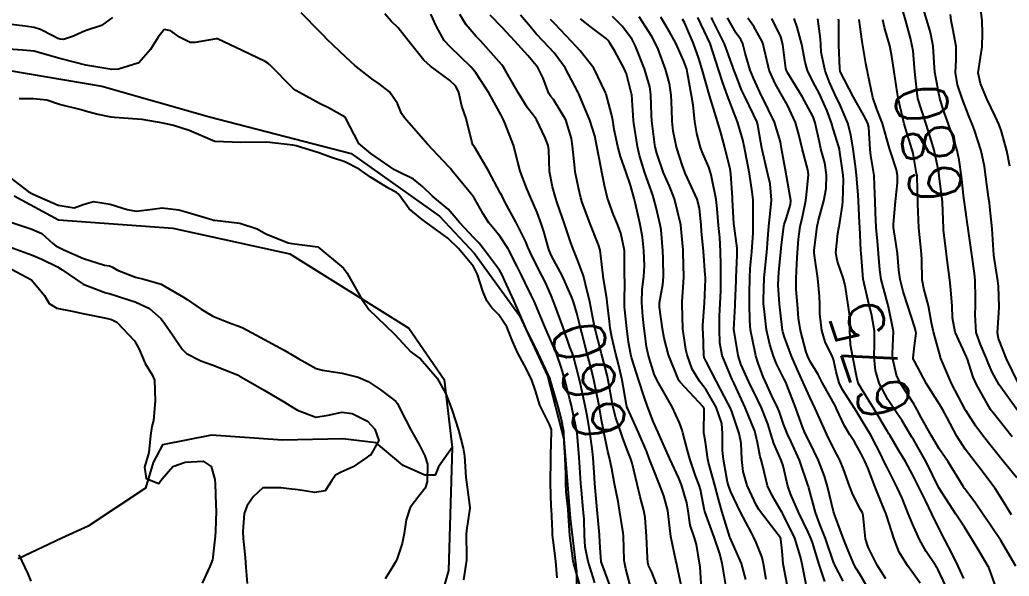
# Model space of a CAD drawing. Header units: metres. Extents: x 292545 to 299085, y 7450245 to 7463078.
# Drawn here: x 296220.5 to 296296.6, y 7461811.6 to 7461854.5 of the extents above; entities that cross this region are included whole.
import ezdxf
from ezdxf.enums import TextEntityAlignment as Align

# ---------------------------------------------------------------- set-up
doc = ezdxf.new("R2010")
doc.units = ezdxf.units.M
for name, color, linetype in [('Cotas', 45, 'Continuous'), ('Curvas de Nivel 1m', 11, 'Continuous'), ('Curvas de Nivel 5m', 15, 'Continuous'), ('Hidrografia', 140, 'Continuous')]:
    doc.layers.add(name, color=color, linetype=linetype)
doc.styles.add('Style-STANDARD', font='STANDARD.shx')

msp = doc.modelspace()

# ---------------------------------------------------------------- linework, layer by layer
at = {"layer": 'Curvas de Nivel 1m', "flags": 128}
for points, elevation in [([(296297.243, 7461824.35), (296295.817, 7461826.365), (296295.282, 7461827.325), (296294.969, 7461828.054), (296294.843, 7461828.377), (296294.382, 7461829.462), (296294.056, 7461830.389), (296293.958, 7461831.766), (296293.995, 7461832.39), (296294.004, 7461833.045), (296293.967, 7461834.391), (296293.911, 7461834.934), (296293.704, 7461836.395), (296293.434, 7461838.378), (296293.432, 7461838.4), (296293.43, 7461838.416), (296293.414, 7461838.529), (296293.148, 7461840.403), (296293.106, 7461840.735), (296292.909, 7461842.398), (296292.745, 7461843.67), (296292.591, 7461844.403), (296292.33, 7461845.246), (296291.921, 7461846.414), (296291.52, 7461847.562), (296291.255, 7461848.423), (296291.173, 7461848.787), (296290.879, 7461850.427), (296290.817, 7461851.171), (296290.751, 7461852.428), (296290.543, 7461853.476), (296290.261, 7461854.433), (296289.65, 7461856.412)], 681), ([(296296.649, 7461843.181), (296296.405, 7461844.361), (296295.992, 7461845.871), (296295.818, 7461846.367), (296295.513, 7461847.048), (296294.878, 7461848.377), (296294.369, 7461849.557), (296294.208, 7461850.383), (296294.376, 7461851.571), (296294.496, 7461852.381), (296294.528, 7461853.441), (296294.503, 7461854.381), (296294.349, 7461855.649)], 683), ([(296227.598, 7461854.64), (296226.758, 7461854.022), (296225.587, 7461853.633), (296225.274, 7461853.516), (296224.605, 7461853.21), (296223.843, 7461852.955), (296223.58, 7461852.968), (296223.387, 7461853.029), (296223.01, 7461853.229), (296222.071, 7461853.726), (296221.589, 7461853.867), (296220.877, 7461853.97), (296219.591, 7461854.121)], 658), ([(296264.722, 7461811.099), (296264.191, 7461812.739), (296263.974, 7461813.887), (296263.917, 7461814.742), (296263.878, 7461816.01), (296263.825, 7461816.743), (296263.672, 7461818.241), (296263.632, 7461818.745), (296263.543, 7461820.401), (296263.516, 7461820.747), (296263.348, 7461822.623), (296263.332, 7461822.749), (296263.228, 7461823.268), (296262.975, 7461824.489), (296262.907, 7461824.755), (296262.782, 7461825.225), (296262.408, 7461826.763), (296262.157, 7461827.643), (296261.75, 7461828.773), (296261.309, 7461829.831), (296260.886, 7461830.777), (296260.421, 7461831.871), (296260.038, 7461832.79), (296259.821, 7461833.266), (296259.357, 7461834.205), (296259.06, 7461834.803), (296258.767, 7461835.411), (296258.04, 7461836.814), (296257.403, 7461837.809), (296256.945, 7461838.364), (296256.555, 7461838.833), (296256.112, 7461839.531), (296255.432, 7461840.76), (296255.401, 7461840.809), (296255.377, 7461840.841), (296255.039, 7461841.246), (296253.713, 7461842.866), (296253.596, 7461843), (296253.466, 7461843.135), (296251.849, 7461844.886), (296251.489, 7461845.303), (296250.057, 7461846.912), (296249.846, 7461847.245), (296249.524, 7461848.029), (296248.909, 7461848.926), (296248.128, 7461849.52), (296247.543, 7461849.91), (296246.242, 7461850.953), (296245.562, 7461851.574), (296244.104, 7461852.982), (296243.843, 7461853.243), (296243.588, 7461853.503), (296242.123, 7461855.005)], 658), ([(296265.94, 7461810.721), (296265.242, 7461812.588), (296265.202, 7461812.729), (296265.119, 7461813.83), (296265.075, 7461814.731), (296265.071, 7461814.794), (296264.902, 7461816.733), (296264.876, 7461817.013), (296264.723, 7461818.734), (296264.685, 7461819.231), (296264.571, 7461820.736), (296264.503, 7461821.444), (296264.335, 7461822.739), (296264.14, 7461823.835), (296263.961, 7461824.743), (296263.617, 7461826.397), (296263.538, 7461826.747), (296263.283, 7461827.743), (296263.061, 7461828.524), (296262.985, 7461828.755), (296262.79, 7461829.266), (296262.266, 7461830.761), (296261.665, 7461832.441), (296261.542, 7461832.768), (296261.348, 7461833.243), (296260.877, 7461834.296), (296260.643, 7461834.781), (296259.85, 7461836.329), (296259.624, 7461836.797), (296259.56, 7461836.962), (296259.399, 7461837.376), (296258.695, 7461838.807), (296257.793, 7461840.452), (296257.597, 7461840.818), (296257.438, 7461841.136), (296256.534, 7461842.829), (296255.481, 7461844.617), (296255.386, 7461844.746), (296255.316, 7461844.843), (296255.249, 7461845.081), (296254.814, 7461846.85), (296254.474, 7461847.808), (296254.241, 7461848.859), (296254.022, 7461849.347), (296253.542, 7461849.81), (296252.069, 7461850.885), (296251.56, 7461851.345), (296250.328, 7461852.903), (296249.592, 7461853.842), (296249.044, 7461854.365), (296248.546, 7461854.926)], 659), ([(296269.587, 7461810.675), (296269.096, 7461811.94), (296268.85, 7461812.433), (296268.778, 7461812.685), (296268.756, 7461813.037), (296268.698, 7461814.687), (296268.593, 7461816.134), (296268.489, 7461816.69), (296268.199, 7461817.731), (296267.955, 7461818.698), (296267.578, 7461820.315), (296267.459, 7461820.697), (296267.209, 7461821.346), (296266.842, 7461822.328), (296266.705, 7461822.708), (296266.327, 7461823.807), (296266.1, 7461824.717), (296265.843, 7461826.143), (296265.735, 7461826.723), (296265.647, 7461827.095), (296265.29, 7461828.447), (296265.218, 7461828.731), (296265.187, 7461828.839), (296264.713, 7461830.736), (296264.555, 7461831.514), (296264.324, 7461832.74), (296264.005, 7461834.095), (296263.826, 7461834.745), (296263.381, 7461835.983), (296263.063, 7461836.753), (296262.864, 7461837.29), (296262.371, 7461838.76), (296261.815, 7461840.381), (296261.69, 7461840.767), (296261.445, 7461841.588), (296261.213, 7461842.774), (296261.166, 7461844.461), (296261.116, 7461844.776), (296260.885, 7461845.386), (296260.233, 7461846.789), (296259.916, 7461847.193), (296259.522, 7461847.69), (296258.837, 7461848.807), (296257.853, 7461850.514), (296257.677, 7461850.819), (296257.555, 7461850.983), (296255.921, 7461852.837), (296255.586, 7461853.188), (296254.816, 7461854.073), (296254.315, 7461854.859)], 661), ([(296271.362, 7461810.932), (296271.098, 7461812.147), (296270.981, 7461812.661), (296270.941, 7461812.826), (296270.558, 7461814.666), (296270.48, 7461815.326), (296270.332, 7461816.668), (296270.029, 7461817.807), (296269.692, 7461818.675), (296269.191, 7461819.905), (296268.897, 7461820.683), (296268.708, 7461821.185), (296268.078, 7461822.691), (296267.241, 7461824.51), (296267.185, 7461824.644), (296267.17, 7461824.701), (296267.155, 7461824.791), (296266.807, 7461826.707), (296266.522, 7461827.948), (296266.323, 7461828.715), (296266.011, 7461830.021), (296265.889, 7461830.722), (296265.83, 7461831.225), (296265.669, 7461832.725), (296265.633, 7461833.013), (296265.362, 7461834.662), (296265.347, 7461834.73), (296265.345, 7461834.748), (296265.108, 7461836.733), (296264.991, 7461837.14), (296264.351, 7461838.741), (296263.715, 7461840.462), (296263.627, 7461840.748), (296263.445, 7461841.524), (296263.205, 7461842.753), (296263.168, 7461843.051), (296262.997, 7461844.755), (296262.914, 7461845.333), (296262.474, 7461846.76), (296261.528, 7461848.319), (296261.32, 7461848.563), (296261.175, 7461848.775), (296260.741, 7461849.978), (296260.327, 7461850.788), (296259.567, 7461851.712), (296258.546, 7461852.81), (296257.593, 7461853.877), (296256.655, 7461854.829)], 662), ([(296272.929, 7461810.632), (296272.802, 7461812.336), (296272.761, 7461812.635), (296272.534, 7461814.056), (296272.354, 7461814.642), (296272.052, 7461815.556), (296271.887, 7461816.649), (296271.784, 7461817.275), (296271.38, 7461818.657), (296271.18, 7461819.161), (296270.47, 7461820.667), (296269.853, 7461822.038), (296269.578, 7461822.676), (296269.231, 7461823.482), (296268.758, 7461824.685), (296268.513, 7461825.429), (296268.103, 7461826.692), (296267.528, 7461828.46), (296267.469, 7461828.698), (296267.307, 7461829.632), (296267.165, 7461830.702), (296266.999, 7461832.365), (296266.985, 7461832.705), (296267.012, 7461834.358), (296266.997, 7461834.705), (296266.983, 7461835.091), (296266.985, 7461836.706), (296266.72, 7461838.025), (296266.455, 7461838.714), (296266.149, 7461839.448), (296265.697, 7461840.726), (296265.447, 7461841.695), (296265.243, 7461842.732), (296265.192, 7461843.007), (296264.865, 7461844.736), (296264.701, 7461845.532), (296264.329, 7461846.742), (296263.532, 7461848.623), (296263.472, 7461848.751), (296263.418, 7461848.867), (296262.427, 7461850.761), (296261.57, 7461851.925), (296260.764, 7461852.782), (296260.191, 7461853.393), (296259.596, 7461854.089), (296258.999, 7461854.806)], 663), ([(296274.778, 7461810.921), (296274.494, 7461812.616), (296274.302, 7461813.428), (296273.9, 7461814.622), (296273.171, 7461816.612), (296273.167, 7461816.63), (296273.153, 7461816.687), (296272.837, 7461818.302), (296272.741, 7461818.636), (296272.466, 7461819.359), (296272.022, 7461820.648), (296271.845, 7461821.286), (296271.487, 7461822.656), (296271.43, 7461822.862), (296271.231, 7461823.419), (296270.654, 7461824.666), (296269.845, 7461826.094), (296269.496, 7461826.678), (296269.278, 7461827.169), (296268.814, 7461828.685), (296268.685, 7461829.304), (296268.511, 7461830.688), (296268.406, 7461831.616), (296268.322, 7461832.69), (296268.354, 7461833.689), (296268.474, 7461834.689), (296268.536, 7461835.528), (296268.49, 7461836.689), (296268.368, 7461837.726), (296268.208, 7461838.692), (296267.829, 7461840.296), (296267.724, 7461840.697), (296267.448, 7461841.734), (296267.125, 7461842.705), (296266.687, 7461843.924), (296266.479, 7461844.715), (296266.209, 7461846.013), (296266.086, 7461846.721), (296265.995, 7461847.201), (296265.572, 7461848.729), (296265.565, 7461848.761), (296265.534, 7461848.866), (296264.621, 7461850.739), (296263.573, 7461852.064), (296262.933, 7461852.757), (296261.597, 7461854.17), (296261.306, 7461854.481)], 664), ([(296277.879, 7461811.366), (296277.692, 7461812.581), (296277.585, 7461813.061), (296277.119, 7461814.217), (296276.952, 7461814.592), (296276.76, 7461814.962), (296275.88, 7461816.603), (296275.168, 7461818.103), (296274.986, 7461818.612), (296274.923, 7461818.866), (296274.606, 7461820.616), (296274.537, 7461821.289), (296274.543, 7461822.617), (296274.472, 7461823.376), (296274.046, 7461824.622), (296273.263, 7461825.961), (296272.768, 7461826.638), (296272.21, 7461827.573), (296271.813, 7461828.652), (296271.713, 7461829.069), (296271.468, 7461830.658), (296271.425, 7461832.575), (296271.429, 7461832.659), (296271.438, 7461832.753), (296271.566, 7461834.657), (296271.512, 7461836.537), (296271.502, 7461836.658), (296271.494, 7461836.758), (296271.405, 7461837.819), (296271.325, 7461838.661), (296271.31, 7461838.765), (296270.85, 7461840.666), (296270.462, 7461841.656), (296270.005, 7461842.675), (296269.478, 7461844.201), (296269.353, 7461844.681), (296269.322, 7461844.845), (296269.104, 7461846.684), (296269.075, 7461847.119), (296269.02, 7461848.685), (296268.935, 7461849.29), (296268.538, 7461850.69), (296267.843, 7461852.433), (296267.72, 7461852.699), (296267.585, 7461852.942), (296266.837, 7461853.953), (296266.061, 7461854.723)], 666), ([(296279.573, 7461810.555), (296279.214, 7461812.447), (296279.196, 7461812.559), (296279.113, 7461813.571), (296279.027, 7461814.466), (296278.992, 7461814.562), (296278.57, 7461815.129), (296277.452, 7461816.586), (296277.329, 7461816.762), (296277.158, 7461817.06), (296276.433, 7461818.597), (296276.118, 7461819.672), (296276.011, 7461820.602), (296275.958, 7461821.86), (296275.819, 7461822.604), (296275.24, 7461824.293), (296275.109, 7461824.611), (296274.973, 7461824.886), (296274.073, 7461826.622), (296273.288, 7461828.158), (296273.129, 7461828.47), (296273.088, 7461828.633), (296273.033, 7461830.357), (296273.018, 7461830.634), (296273.016, 7461830.936), (296273.145, 7461832.633), (296273.212, 7461834.483), (296273.215, 7461834.632), (296273.21, 7461834.787), (296273.059, 7461836.635), (296272.926, 7461838.155), (296272.884, 7461838.638), (296272.753, 7461839.967), (296272.577, 7461840.643), (296271.841, 7461842.271), (296271.665, 7461842.657), (296271.602, 7461842.796), (296271.468, 7461843.13), (296270.982, 7461844.665), (296270.731, 7461845.897), (296270.652, 7461846.663), (296270.622, 7461847.558), (296270.578, 7461848.664), (296270.445, 7461849.569), (296270.136, 7461850.671), (296269.576, 7461852.193), (296269.359, 7461852.682), (296269.096, 7461853.177), (296268.115, 7461854.695)], 667), ([(296281.045, 7461810.578), (296280.657, 7461812.544), (296280.545, 7461813.109), (296280.086, 7461814.55), (296279.152, 7461816.485), (296279.109, 7461816.561), (296278.371, 7461817.778), (296277.997, 7461818.578), (296277.598, 7461820.183), (296277.495, 7461820.586), (296277.431, 7461820.812), (296277.216, 7461821.917), (296277.083, 7461822.591), (296277.024, 7461822.793), (296276.281, 7461824.6), (296275.417, 7461826.463), (296275.346, 7461826.609), (296275.274, 7461826.757), (296274.514, 7461828.618), (296274.329, 7461829.593), (296274.291, 7461830.62), (296274.313, 7461831.635), (296274.36, 7461832.62), (296274.391, 7461833.581), (296274.408, 7461834.62), (296274.401, 7461835.597), (296274.386, 7461836.62), (296274.318, 7461837.707), (296274.231, 7461838.622), (296274.134, 7461839.915), (296274.045, 7461840.624), (296273.682, 7461842.405), (296273.628, 7461842.628), (296273.468, 7461843.121), (296273.016, 7461844.174), (296272.835, 7461844.64), (296272.548, 7461845.699), (296272.405, 7461846.641), (296272.276, 7461847.888), (296272.159, 7461848.644), (296271.85, 7461850.347), (296271.778, 7461850.648), (296271.562, 7461851.271), (296270.946, 7461852.66), (296270.466, 7461853.541), (296269.799, 7461854.677)], 668), ([(296282.415, 7461811.201), (296281.966, 7461812.531), (296281.454, 7461814.202), (296281.339, 7461814.538), (296281.13, 7461815.008), (296280.388, 7461816.548), (296279.769, 7461817.952), (296279.569, 7461818.556), (296279.196, 7461820.11), (296279.036, 7461820.562), (296278.483, 7461821.838), (296278.249, 7461822.575), (296278.014, 7461823.362), (296277.527, 7461824.586), (296277.252, 7461825.168), (296276.547, 7461826.597), (296275.937, 7461827.952), (296275.735, 7461828.606), (296275.422, 7461830.498), (296275.413, 7461830.609), (296275.496, 7461832.453), (296275.502, 7461832.608), (296275.576, 7461834.393), (296275.585, 7461834.608), (296275.648, 7461836.348), (296275.665, 7461836.606), (296275.666, 7461836.877), (296275.426, 7461838.61), (296275.415, 7461838.782), (296275.298, 7461840.611), (296275.289, 7461840.757), (296275.179, 7461842.613), (296275.119, 7461842.961), (296274.708, 7461844.618), (296274.436, 7461845.678), (296274.156, 7461846.623), (296273.533, 7461848.63), (296272.972, 7461850.636), (296272.713, 7461851.491), (296272.306, 7461852.643), (296271.599, 7461854.256), (296271.464, 7461854.515)], 669), ([(296285.852, 7461810.482), (296285.096, 7461811.771), (296284.812, 7461812.207), (296284.662, 7461812.497), (296284.203, 7461813.593), (296283.837, 7461814.509), (296283.151, 7461816.361), (296283.098, 7461816.521), (296283.075, 7461816.599), (296282.619, 7461818.526), (296282.389, 7461819.324), (296281.927, 7461820.533), (296281.217, 7461821.966), (296280.929, 7461822.543), (296280.721, 7461823.052), (296280.168, 7461824.551), (296279.481, 7461826.347), (296279.394, 7461826.559), (296279.275, 7461826.802), (296278.695, 7461827.977), (296278.456, 7461828.573), (296278.175, 7461829.45), (296277.924, 7461830.581), (296277.725, 7461832.196), (296277.688, 7461832.585), (296277.674, 7461832.912), (296277.737, 7461834.584), (296277.888, 7461836.072), (296277.938, 7461836.575), (296278.045, 7461837.935), (296278.093, 7461838.573), (296278.225, 7461839.772), (296278.304, 7461840.571), (296278.191, 7461841.833), (296278.028, 7461842.574), (296277.581, 7461844.48), (296277.558, 7461844.579), (296277.487, 7461845.011), (296277.261, 7461846.344), (296277.193, 7461846.585), (296276.922, 7461847.178), (296276.219, 7461848.6), (296276.006, 7461849.072), (296275.549, 7461850.228), (296275.413, 7461850.611), (296275.339, 7461850.829), (296274.686, 7461852.619), (296273.77, 7461854.46), (296273.682, 7461854.629)], 671), ([(296287.092, 7461811.422), (296286.434, 7461812.477), (296285.733, 7461813.867), (296285.541, 7461814.486), (296285.343, 7461816.295), (296285.29, 7461816.489), (296285.156, 7461816.765), (296284.571, 7461817.903), (296284.332, 7461818.503), (296283.844, 7461819.86), (296283.591, 7461820.514), (296283.46, 7461820.771), (296283.21, 7461821.223), (296282.565, 7461822.527), (296282.028, 7461823.739), (296281.669, 7461824.536), (296281.256, 7461825.41), (296280.737, 7461826.545), (296280.271, 7461827.562), (296279.84, 7461828.555), (296279.308, 7461830.024), (296279.173, 7461830.424), (296279.144, 7461830.563), (296279.113, 7461830.766), (296278.92, 7461832.566), (296278.819, 7461834.029), (296278.829, 7461834.568), (296278.873, 7461835.062), (296279.019, 7461836.564), (296279.055, 7461836.904), (296279.259, 7461838.562), (296279.283, 7461838.693), (296279.419, 7461839.132), (296279.754, 7461840.232), (296279.783, 7461840.557), (296279.461, 7461842.438), (296279.434, 7461842.56), (296279.426, 7461842.598), (296279.073, 7461844.564), (296278.982, 7461845.071), (296278.544, 7461846.57), (296277.576, 7461848.536), (296277.55, 7461848.58), (296277.533, 7461848.614), (296276.914, 7461849.957), (296276.67, 7461850.593), (296276.284, 7461851.887), (296276.1, 7461852.602), (296275.933, 7461852.951), (296275.591, 7461853.445), (296274.921, 7461854.617)], 672), ([(296289.731, 7461811.082), (296289.098, 7461811.985), (296288.756, 7461812.453), (296288.125, 7461813.467), (296287.751, 7461814.461), (296287.151, 7461816.328), (296287.096, 7461816.471), (296287.057, 7461816.568), (296286.279, 7461818.479), (296285.711, 7461819.969), (296285.487, 7461820.487), (296285.208, 7461821.036), (296284.678, 7461821.958), (296284.318, 7461822.504), (296283.905, 7461823.185), (296283.311, 7461824.519), (296283.245, 7461824.653), (296282.201, 7461826.526), (296281.891, 7461827.143), (296281.289, 7461828.163), (296281.089, 7461828.542), (296280.975, 7461828.865), (296280.541, 7461830.548), (296280.383, 7461831.493), (296280.292, 7461832.551), (296280.212, 7461833.694), (296280.203, 7461834.552), (296280.256, 7461835.675), (296280.29, 7461836.551), (296280.372, 7461837.581), (296280.511, 7461838.549), (296280.682, 7461839.286), (296280.942, 7461840.545), (296280.994, 7461840.99), (296281.142, 7461842.543), (296281.103, 7461842.907), (296280.653, 7461844.548), (296280.411, 7461845.633), (296280.142, 7461846.554), (296279.523, 7461847.883), (296279.146, 7461848.564), (296278.6, 7461849.512), (296278.122, 7461850.574), (296277.693, 7461852.467), (296277.663, 7461852.579), (296277.585, 7461852.784), (296276.954, 7461853.947), (296276.47, 7461854.597)], 673), ([(296291.927, 7461810.412), (296291.1, 7461812.166), (296291.003, 7461812.322), (296290.933, 7461812.423), (296290.197, 7461813.517), (296289.679, 7461814.434), (296289.141, 7461815.651), (296288.824, 7461816.445), (296288.346, 7461817.634), (296287.978, 7461818.458), (296287.196, 7461819.98), (296286.945, 7461820.473), (296286.705, 7461820.978), (296285.941, 7461822.483), (296285.235, 7461823.658), (296284.907, 7461824.162), (296284.704, 7461824.498), (296283.75, 7461826.021), (296283.505, 7461826.508), (296283.281, 7461827.348), (296283.074, 7461828.297), (296282.993, 7461828.515), (296282.442, 7461829.661), (296282.168, 7461830.527), (296282.028, 7461831.834), (296282.03, 7461832.53), (296282.003, 7461833.183), (296281.865, 7461834.532), (296281.621, 7461836.305), (296281.581, 7461836.537), (296281.58, 7461836.722), (296281.805, 7461838.534), (296281.916, 7461839.03), (296282.332, 7461840.527), (296282.503, 7461841.468), (296282.527, 7461842.524), (296282.396, 7461843.45), (296282.105, 7461844.531), (296281.982, 7461845.027), (296281.667, 7461846.538), (296281.51, 7461846.993), (296280.668, 7461848.549), (296279.551, 7461850.355), (296279.444, 7461850.561), (296279.406, 7461850.711), (296279.186, 7461852.564), (296279.01, 7461853.144), (296278.32, 7461854.573)], 674), ([(296295.709, 7461810.364), (296295.1, 7461812.086), (296295.02, 7461812.289), (296294.977, 7461812.372), (296294.268, 7461813.536), (296293.764, 7461814.39), (296293.138, 7461815.4), (296292.486, 7461816.407), (296291.173, 7461818.42), (296290.188, 7461820.43), (296289.22, 7461822.136), (296289.1, 7461822.32), (296289.03, 7461822.443), (296288.354, 7461823.573), (296287.776, 7461824.462), (296287.254, 7461825.228), (296286.575, 7461826.477), (296286.293, 7461827.47), (296286.19, 7461828.481), (296286.213, 7461829.572), (296286.225, 7461830.481), (296285.983, 7461831.834), (296285.817, 7461832.485), (296285.363, 7461834.49), (296285.188, 7461836.492), (296285.178, 7461836.709), (296285.1, 7461838.493), (296285.082, 7461838.827), (296284.992, 7461840.494), (296284.963, 7461840.972), (296284.85, 7461842.496), (296284.773, 7461843.193), (296284.578, 7461844.499), (296284.397, 7461845.598), (296284.18, 7461846.503), (296283.526, 7461848.019), (296283.289, 7461848.514), (296282.733, 7461849.71), (296282.422, 7461850.527), (296282.126, 7461851.98), (296282.088, 7461852.532), (296282.06, 7461853.006), (296281.867, 7461854.536)], 676), ([(296297.103, 7461812.387), (296295.935, 7461814.362), (296295.141, 7461815.548), (296294.578, 7461816.379), (296294.005, 7461817.231), (296293.172, 7461818.346), (296293.134, 7461818.4), (296293.072, 7461818.503), (296291.887, 7461820.413), (296291.213, 7461821.434), (296290.601, 7461822.426), (296289.826, 7461823.845), (296289.517, 7461824.437), (296289.25, 7461824.883), (296288.215, 7461826.456), (296287.918, 7461827.099), (296287.608, 7461828.465), (296287.609, 7461828.778), (296287.679, 7461830.465), (296287.339, 7461832.241), (296287.274, 7461832.471), (296287.246, 7461832.569), (296286.742, 7461834.476), (296286.63, 7461835.222), (296286.534, 7461836.479), (296286.459, 7461837.423), (296286.363, 7461838.48), (296286.292, 7461839.613), (296286.269, 7461840.482), (296286.229, 7461841.704), (296286.193, 7461842.483), (296285.946, 7461844.018), (296285.881, 7461844.486), (296285.79, 7461846.197), (296285.72, 7461846.488), (296285.509, 7461846.91), (296284.614, 7461848.499), (296283.586, 7461850.476), (296283.576, 7461850.51), (296283.556, 7461850.711), (296283.478, 7461852.512), (296283.481, 7461854.391), (296283.464, 7461854.512)], 677), ([(296296.758, 7461816.354), (296296.06, 7461817.465), (296295.496, 7461818.367), (296295.177, 7461818.815), (296294.501, 7461819.695), (296293.98, 7461820.388), (296293.208, 7461821.406), (296292.547, 7461822.407), (296291.788, 7461823.864), (296291.491, 7461824.418), (296291.249, 7461824.807), (296290.234, 7461826.43), (296289.29, 7461828.179), (296289.208, 7461828.357), (296289.196, 7461828.441), (296289.302, 7461829.366), (296289.423, 7461830.327), (296289.407, 7461830.439), (296289.318, 7461830.757), (296288.79, 7461832.448), (296288.434, 7461833.534), (296288.197, 7461834.457), (296288.101, 7461835.19), (296287.987, 7461836.461), (296287.915, 7461836.979), (296287.686, 7461838.466), (296287.678, 7461838.728), (296287.845, 7461840.464), (296287.995, 7461841.921), (296287.992, 7461842.462), (296287.911, 7461842.907), (296287.481, 7461844.238), (296287.413, 7461844.471), (296287.392, 7461844.563), (296286.847, 7461846.477), (296286.41, 7461847.59), (296286.101, 7461848.484), (296285.716, 7461850.323), (296285.681, 7461850.489), (296285.66, 7461850.594), (296285.562, 7461851.084), (296285.32, 7461852.493), (296285.286, 7461852.793), (296285.052, 7461854.496)], 678), ([(296297.181, 7461819.189), (296296.222, 7461820.36), (296295.212, 7461821.619), (296294.608, 7461822.379), (296294.022, 7461823.18), (296293.243, 7461824.369), (296293.225, 7461824.4), (296293.195, 7461824.449), (296292.184, 7461826.411), (296291.327, 7461828.385), (296291.314, 7461828.42), (296291.294, 7461828.48), (296290.766, 7461830.425), (296290.62, 7461831.131), (296290.385, 7461832.43), (296290.012, 7461833.778), (296289.886, 7461834.435), (296289.863, 7461835.95), (296289.834, 7461836.435), (296289.665, 7461838.181), (296289.646, 7461838.438), (296289.569, 7461840.301), (296289.567, 7461840.439), (296289.498, 7461842.404), (296289.496, 7461842.44), (296289.465, 7461842.615), (296289.197, 7461844.161), (296289.125, 7461844.445), (296288.729, 7461845.685), (296288.518, 7461846.455), (296288.21, 7461847.772), (296288.058, 7461848.462), (296287.977, 7461848.903), (296287.75, 7461850.467), (296287.724, 7461850.637), (296287.565, 7461851.625), (296287.431, 7461852.322), (296287.395, 7461852.463), (296287.005, 7461853.876), (296286.859, 7461854.471)], 679), ([(296297.274, 7461826.507), (296296.384, 7461828.359), (296295.758, 7461829.916), (296295.687, 7461830.366), (296295.801, 7461831.9), (296295.815, 7461832.365), (296295.76, 7461833.964), (296295.724, 7461834.366), (296295.405, 7461836.347), (296295.402, 7461836.37), (296295.388, 7461836.718), (296295.286, 7461838.372), (296295.109, 7461840.054), (296295.062, 7461840.376), (296295.003, 7461840.811), (296294.798, 7461842.377), (296294.692, 7461843.156), (296294.435, 7461844.38), (296293.927, 7461845.958), (296293.762, 7461846.387), (296293.512, 7461846.996), (296292.962, 7461848.399), (296292.602, 7461849.463), (296292.463, 7461850.406), (296292.513, 7461851.356), (296292.498, 7461852.406), (296292.24, 7461853.764), (296292.125, 7461854.412), (296292.064, 7461854.87)], 682), ([(296263.605, 7461810.745), (296263.101, 7461812.57), (296263.057, 7461812.706), (296263.05, 7461812.751), (296263.042, 7461812.813), (296262.782, 7461814.755), (296262.687, 7461816.296), (296262.66, 7461816.757), (296262.512, 7461818.105), (296262.476, 7461818.76), (296262.469, 7461819.475), (296262.42, 7461820.762), (296262.36, 7461821.909), (296262.314, 7461822.764), (296262.155, 7461823.689), (296261.858, 7461824.771), (296261.287, 7461826.765), (296261.273, 7461826.812), (296260.352, 7461828.789), (296259.41, 7461830.711), (296259.368, 7461830.799), (296259.354, 7461830.83), (296259.324, 7461830.902), (296258.502, 7461832.808), (296257.77, 7461834.405), (296257.572, 7461834.818), (296257.368, 7461835.176), (296256.158, 7461836.839), (296255.805, 7461837.251), (296255.401, 7461837.669), (296254.302, 7461838.861), (296253.901, 7461839.346), (296253.423, 7461839.868), (296252.234, 7461840.882), (296251.444, 7461841.635), (296250.757, 7461842.202), (296249.462, 7461842.828), (296249.286, 7461842.922), (296247.475, 7461844.173), (296246.552, 7461844.949), (296245.513, 7461846.96), (296244.213, 7461847.673), (296243.523, 7461848.028), (296241.716, 7461849.008), (296241.534, 7461849.143), (296239.675, 7461851.029), (296239.554, 7461851.13), (296239.338, 7461851.251), (296237.569, 7461852.1), (296235.676, 7461852.984), (296235.582, 7461852.995), (296233.971, 7461852.702), (296233.577, 7461852.726), (296232.753, 7461853.112), (296232.083, 7461853.618), (296231.589, 7461853.726), (296231.108, 7461853.135), (296230.524, 7461852.185), (296229.622, 7461851.149), (296229.588, 7461851.124), (296229.562, 7461851.113), (296228.071, 7461850.657), (296227.555, 7461850.647), (296225.849, 7461850.906), (296225.559, 7461850.967), (296224.649, 7461851.209), (296223.565, 7461851.477), (296222.193, 7461851.865), (296221.571, 7461852.034), (296220.717, 7461852.113), (296219.572, 7461852.189)], 657), ([(296261.82, 7461811.499), (296261.704, 7461812.771), (296261.516, 7461814.385), (296261.462, 7461814.775), (296261.444, 7461815.083), (296261.378, 7461816.777), (296261.363, 7461816.985), (296261.293, 7461818.778), (296261.334, 7461820.645), (296261.334, 7461820.778), (296261.331, 7461820.904), (296261.387, 7461822.778), (296261.37, 7461822.924), (296261.228, 7461823.289), (296260.484, 7461824.788), (296260.146, 7461825.905), (296259.841, 7461826.794), (296259.284, 7461827.892), (296258.779, 7461828.805), (296258.389, 7461829.727), (296257.931, 7461830.814), (296257.332, 7461831.749), (296256.781, 7461832.272), (296256.394, 7461832.834), (296256.088, 7461833.577), (296255.696, 7461834.845), (296255.372, 7461835.457), (296254.216, 7461836.862), (296253.401, 7461837.642), (296251.708, 7461838.887), (296251.415, 7461839.09), (296250.427, 7461839.909), (296249.712, 7461840.916), (296249.589, 7461841.062), (296249.445, 7461841.155), (296248.92, 7461841.454), (296247.457, 7461842.347), (296246.593, 7461842.949), (296245.469, 7461843.526), (296244.385, 7461843.89), (296243.475, 7461844.221), (296241.737, 7461844.751), (296241.481, 7461844.799), (296239.483, 7461845.03), (296237.482, 7461845.008), (296235.483, 7461845.08), (296233.496, 7461845.944), (296232.308, 7461846.311), (296231.503, 7461846.492), (296229.879, 7461846.775), (296229.508, 7461846.807), (296227.752, 7461846.934), (296227.51, 7461846.972), (296226.374, 7461847.191), (296225.515, 7461847.43), (296225.191, 7461847.528), (296223.52, 7461847.939), (296222.555, 7461848.266), (296221.524, 7461848.38), (296220.414, 7461848.371)], 656), ([(296219.455, 7461842.525), (296221.124, 7461841.253), (296221.44, 7461841.063), (296221.775, 7461840.908), (296223.427, 7461840.186), (296224.649, 7461839.983), (296225.429, 7461840.266), (296226.153, 7461840.472), (296227.429, 7461840.256), (296228.731, 7461839.853), (296229.422, 7461839.723), (296230.692, 7461839.869), (296231.426, 7461839.986), (296232.715, 7461839.826), (296233.421, 7461839.63), (296235.236, 7461839.083), (296235.37, 7461839.038), (296235.412, 7461839.035), (296235.466, 7461839.026), (296237.41, 7461838.794), (296238.744, 7461838.378), (296239.402, 7461837.979), (296241.119, 7461837.289), (296241.395, 7461837.235), (296243.393, 7461836.99), (296245.369, 7461835.335), (296245.654, 7461834.957), (296246.054, 7461834.255), (296246.776, 7461832.946), (296247.335, 7461832.166), (296248.596, 7461830.927), (296249.312, 7461830.218), (296250.557, 7461828.901), (296250.977, 7461828.582), (296251.287, 7461828.344), (296252.579, 7461826.877), (296253.255, 7461825.65), (296253.545, 7461824.867), (296253.725, 7461824.379), (296254.225, 7461822.86), (296254.584, 7461821.481), (296254.683, 7461820.855), (296254.799, 7461819.233), (296254.842, 7461818.853), (296255.093, 7461816.911), (296255.094, 7461816.851), (296254.846, 7461815.143), (296254.822, 7461814.853), (296254.845, 7461813.114), (296254.827, 7461812.853), (296254.604, 7461811.339)], 656), ([(296219.788, 7461838.887), (296221.404, 7461838.34), (296222.158, 7461837.996), (296223.013, 7461837.226), (296223.236, 7461837.067), (296223.391, 7461836.982), (296223.866, 7461836.737), (296225.382, 7461836.084), (296226.998, 7461835.563), (296227.376, 7461835.506), (296227.6, 7461835.402), (296227.983, 7461835.171), (296229.365, 7461834.647), (296230.008, 7461834.499), (296231.358, 7461834.114), (296233.058, 7461833.113), (296233.341, 7461832.913), (296234.433, 7461832.192), (296235.329, 7461831.64), (296236.742, 7461831.066), (296237.32, 7461830.883), (296237.629, 7461830.746), (296239.305, 7461829.856), (296240.799, 7461829.017), (296241.117, 7461828.838), (296241.29, 7461828.735), (296241.943, 7461828.347), (296243.279, 7461827.615), (296243.766, 7461827.471), (296245.276, 7461827.242), (296246.516, 7461826.948), (296247.27, 7461826.611), (296248.206, 7461825.988), (296249.256, 7461825.196), (296249.409, 7461825.073), (296249.526, 7461824.916), (296249.783, 7461824.373), (296250.558, 7461822.9), (296250.792, 7461822.47), (296251.211, 7461821.703), (296251.628, 7461820.886), (296251.831, 7461820.246), (296251.813, 7461818.884), (296251.646, 7461818.407), (296251.162, 7461817.792), (296250.499, 7461816.9), (296250.199, 7461815.96), (296250.053, 7461814.906), (296249.895, 7461814.139), (296249.469, 7461812.916), (296249.346, 7461812.672), (296249.096, 7461812.244), (296248.588, 7461811.425)], 657), ([(296219.676, 7461836.981), (296221.384, 7461836.376), (296222.169, 7461836.026), (296223.375, 7461835.445), (296223.735, 7461835.216), (296225.357, 7461834.112), (296227.08, 7461833.45), (296227.346, 7461833.375), (296227.984, 7461833.17), (296229.022, 7461832.837), (296229.339, 7461832.735), (296230.438, 7461832.243), (296231.326, 7461831.467), (296231.59, 7461831.127), (296232.228, 7461830.202), (296232.967, 7461829.113), (296233.29, 7461828.779), (296234.404, 7461828.213), (296235.281, 7461827.89), (296237.21, 7461827.124), (296237.273, 7461827.096), (296237.344, 7461827.059), (296239.262, 7461825.953), (296239.842, 7461825.614), (296240.839, 7461825.016), (296241.249, 7461824.769), (296241.842, 7461824.406), (296243.236, 7461823.875), (296244.196, 7461824.023), (296245.242, 7461824.253), (296246.049, 7461824.144), (296247.232, 7461823.566), (296247.793, 7461822.934), (296248.086, 7461822.059), (296247.453, 7461820.938), (296247.29, 7461820.85), (296247.201, 7461820.792), (296246.113, 7461820.032), (296245.183, 7461819.619), (296244.747, 7461819.407), (296244.48, 7461818.977), (296243.952, 7461818.195), (296243.164, 7461818.054), (296241.891, 7461818.278), (296241.166, 7461818.354), (296240.565, 7461818.417), (296239.167, 7461818.435), (296238.441, 7461817.766), (296237.954, 7461817.052), (296237.744, 7461816.457), (296237.641, 7461815.055), (296237.655, 7461814.524), (296237.804, 7461813.053), (296237.862, 7461812.286), (296237.972, 7461811.051)], 658), ([(296219.832, 7461835.265), (296221.361, 7461834.434), (296222.361, 7461833.235), (296222.723, 7461832.615), (296223.333, 7461832.262), (296224.514, 7461832.025), (296225.329, 7461831.845), (296227, 7461831.51), (296227.326, 7461831.44), (296227.528, 7461831.38), (296227.925, 7461831.171), (296229.302, 7461829.744), (296229.622, 7461829.147), (296230.128, 7461827.988), (296230.665, 7461827.136), (296230.838, 7461826.704), (296230.884, 7461825.134), (296230.754, 7461823.61), (296230.642, 7461823.136), (296230.539, 7461822.46), (296230.394, 7461821.138), (296230.058, 7461820.007), (296230.182, 7461819.14), (296231.177, 7461818.76), (296231.332, 7461818.977), (296231.417, 7461819.128), (296232.251, 7461820.061), (296233.196, 7461820.41), (296234.578, 7461820.471), (296235.193, 7461820.071), (296235.48, 7461819.077), (296235.491, 7461818.765), (296235.564, 7461817.076), (296235.575, 7461816.649), (296235.526, 7461815.076), (296235.505, 7461814.698), (296235.321, 7461813.078), (296235.288, 7461812.891), (296235.096, 7461812.355), (296234.511, 7461811.089)], 659)]:
    msp.add_lwpolyline(points, dxfattribs=dict(at, elevation=elevation))
at = {"layer": 'Curvas de Nivel 5m', "flags": 128}
for points, elevation in [([(296296.818, 7461822.354), (296295.242, 7461824.32), (296295.22, 7461824.347), (296295.208, 7461824.371), (296295.151, 7461824.464), (296294.06, 7461826.388), (296293.819, 7461826.932), (296293.349, 7461828.399), (296293.334, 7461828.44), (296293.294, 7461828.512), (296292.436, 7461830.409), (296292.233, 7461831.507), (296292.201, 7461832.411), (296292.103, 7461833.665), (296292.028, 7461834.413), (296291.816, 7461835.978), (296291.755, 7461836.416), (296291.543, 7461838.287), (296291.537, 7461838.419), (296291.468, 7461840.384), (296291.467, 7461840.42), (296291.436, 7461840.656), (296291.212, 7461842.423), (296291.165, 7461842.724), (296290.805, 7461844.427), (296290.537, 7461845.385), (296290.2, 7461846.433), (296289.56, 7461848.412), (296289.554, 7461848.44), (296289.534, 7461848.585), (296289.343, 7461850.235), (296289.327, 7461850.443), (296289.19, 7461852.067), (296289.136, 7461852.444), (296288.99, 7461853.038), (296288.603, 7461854.45), (296288.194, 7461855.877)], 680), ([(296267.398, 7461811.017), (296267.098, 7461812.18), (296266.984, 7461812.711), (296266.973, 7461812.843), (296266.909, 7461814.712), (296266.885, 7461814.963), (296266.617, 7461816.715), (296266.495, 7461817.382), (296266.227, 7461818.719), (296266.016, 7461819.896), (296265.826, 7461820.721), (296265.705, 7461821.219), (296265.411, 7461822.727), (296265.382, 7461822.885), (296265.232, 7461823.638), (296265.036, 7461824.732), (296264.987, 7461824.992), (296264.628, 7461826.736), (296264.416, 7461827.605), (296264.12, 7461828.742), (296263.699, 7461830.365), (296263.603, 7461830.747), (296263.334, 7461831.864), (296263.063, 7461832.753), (296262.888, 7461833.214), (296262.198, 7461834.762), (296261.386, 7461836.293), (296261.176, 7461836.773), (296260.782, 7461838.154), (296260.592, 7461838.782), (296260.269, 7461839.634), (296259.751, 7461840.795), (296259.444, 7461841.53), (296258.974, 7461842.805), (296258.778, 7461843.499), (296258.446, 7461844.81), (296257.794, 7461846.531), (296257.66, 7461846.819), (296257.516, 7461847.11), (296256.554, 7461848.83), (296255.548, 7461850.377), (296255.354, 7461850.646), (296255.175, 7461850.846), (296253.575, 7461852.374), (296253.131, 7461852.875), (296252.532, 7461853.942), (296252.1, 7461854.885)], 660), ([(296276.324, 7461811.364), (296275.99, 7461812.601), (296275.123, 7461814.585), (296275.111, 7461814.61), (296275.106, 7461814.628), (296274.482, 7461816.617), (296274.225, 7461817.557), (296273.93, 7461818.622), (296273.462, 7461820.364), (296273.411, 7461820.628), (296273.216, 7461821.945), (296273.118, 7461822.527), (296273.108, 7461822.632), (296273.117, 7461824.508), (296273.072, 7461824.633), (296271.271, 7461826.551), (296271.196, 7461826.661), (296271.113, 7461826.823), (296270.377, 7461828.669), (296270.049, 7461829.936), (296269.92, 7461830.674), (296269.687, 7461832.327), (296269.698, 7461832.676), (296269.945, 7461834.086), (296270.002, 7461834.674), (296269.978, 7461836.08), (296269.937, 7461836.675), (296269.806, 7461838.279), (296269.743, 7461838.677), (296269.426, 7461840.004), (296269.248, 7461840.682), (296269.169, 7461840.951), (296268.567, 7461842.689), (296268.15, 7461844.02), (296267.991, 7461844.695), (296267.709, 7461846.499), (296267.686, 7461846.698), (296267.551, 7461848.681), (296267.548, 7461848.7), (296267.534, 7461848.772), (296267.135, 7461850.292), (296266.978, 7461850.709), (296266.258, 7461852.034), (296265.845, 7461852.726), (296265.735, 7461852.878), (296265.586, 7461853.02), (296264.455, 7461853.88), (296263.601, 7461854.536)], 665), ([(296283.825, 7461811.244), (296283.148, 7461812.519), (296283.136, 7461812.553), (296283.104, 7461812.633), (296282.45, 7461814.527), (296282.002, 7461815.669), (296281.699, 7461816.535), (296281.172, 7461818.434), (296281.143, 7461818.54), (296281.13, 7461818.584), (296280.448, 7461820.548), (296279.812, 7461821.959), (296279.527, 7461822.557), (296279.23, 7461823.314), (296278.914, 7461824.239), (296278.781, 7461824.567), (296278.327, 7461825.503), (296277.836, 7461826.582), (296277.669, 7461826.976), (296277.287, 7461828.01), (296277.102, 7461828.592), (296277.034, 7461828.854), (296276.698, 7461830.596), (296276.634, 7461831.286), (296276.597, 7461832.597), (296276.598, 7461833.35), (296276.626, 7461834.597), (296276.668, 7461835.302), (296276.8, 7461836.589), (296276.887, 7461838.067), (296276.892, 7461838.588), (296276.89, 7461840.051), (296276.881, 7461840.588), (296276.827, 7461841.205), (296276.614, 7461842.593), (296276.428, 7461843.551), (296276.236, 7461844.599), (296276.107, 7461845.218), (296275.688, 7461846.607), (296275.51, 7461847.075), (296274.906, 7461848.616), (296274.555, 7461849.608), (296274.218, 7461850.623), (296273.583, 7461852.63), (296272.626, 7461854.64)], 670), ([(296293.093, 7461811.435), (296292.674, 7461812.404), (296292.227, 7461813.294), (296291.63, 7461814.415), (296291.137, 7461815.373), (296290.633, 7461816.425), (296290.157, 7461817.436), (296289.666, 7461818.435), (296289.187, 7461819.403), (296288.614, 7461820.449), (296288.078, 7461821.324), (296287.399, 7461822.467), (296287.335, 7461822.579), (296287.226, 7461822.756), (296286.195, 7461824.48), (296285.265, 7461825.97), (296284.981, 7461826.493), (296284.86, 7461826.912), (296284.556, 7461828.497), (296284.368, 7461829.434), (296284.34, 7461830.5), (296284.349, 7461831.478), (296284.206, 7461832.501), (296283.995, 7461833.865), (296283.849, 7461834.505), (296283.383, 7461835.84), (296283.258, 7461836.512), (296283.408, 7461837.997), (296283.489, 7461838.432), (296283.505, 7461838.509), (296283.757, 7461840.179), (296283.781, 7461840.507), (296283.831, 7461842.132), (296283.81, 7461842.507), (296283.543, 7461844.449), (296283.533, 7461844.509), (296283.485, 7461844.687), (296283.054, 7461846.072), (296282.917, 7461846.519), (296282.548, 7461847.494), (296282.1, 7461848.531), (296281.92, 7461848.917), (296281.544, 7461849.611), (296281.074, 7461850.545), (296280.899, 7461851.211), (296280.634, 7461852.549), (296280.267, 7461853.883), (296280.039, 7461854.556)], 675), ([(296220.404, 7461813.257), (296221.089, 7461811.809), (296221.332, 7461811.248)], 660)]:
    msp.add_lwpolyline(points, dxfattribs=dict(at, elevation=elevation))
at = {"layer": 'Hidrografia'}
for points in [[(296218.3, 7461850.795), (296226.779, 7461849.364), (296235.079, 7461846.978), (296245.964, 7461844.163), (296252.771, 7461839.332), (296255.459, 7461836.469), (296258.922, 7461831.699), (296261.071, 7461827.047), (296262.332, 7461822.181), (296262.81, 7461816.098), (296263.288, 7461811.983), (296263.258, 7461803.939), (296259.821, 7461800.688), (296257.591, 7461797.377), (296255.179, 7461790.874), (296253.31, 7461786.676), (296253.31, 7461780.053), (296253.612, 7461776.38)], [(296220.05, 7461840.904), (296223.453, 7461839.063), (296232.246, 7461838.426), (296241.251, 7461836.443), (296250.414, 7461830.728), (296253.108, 7461826.762), (296253.747, 7461821.521), (296253.46, 7461812.063), (296252.751, 7461809.585), (296251.332, 7461803.849), (296248.493, 7461795.746), (296247.571, 7461791.001), (296246.933, 7461787.319), (296245.871, 7461779.354), (296247.147, 7461774.538)], [(296253.747, 7461821.521), (296252.675, 7461820.031), (296252.438, 7461819.388), (296251.624, 7461819.388), (296249.963, 7461820.132), (296247.895, 7461821.893), (296245.319, 7461822.198), (296240.675, 7461822.096), (296235.217, 7461822.469), (296231.453, 7461821.738), (296230.738, 7461820.365), (296230.133, 7461818.388), (296225.733, 7461815.477), (296223.698, 7461814.543), (296220.343, 7461812.95)]]:
    msp.add_lwpolyline(points, dxfattribs=at)

# ---------------------------------------------------------------- texts
at = {"layer": 'Cotas', "style": 'Style-STANDARD'}
for s, rotation, p in [('680', 99.49279, (296290.368, 7461844.92, 680)), ('675', 108.47217, (296285.94, 7461828.195, 675)), ('660', 103.89585, (296264.278, 7461826.648, 660))]:
    msp.add_text(s, height=4, rotation=rotation, dxfattribs=at).set_placement(p, align=Align.MIDDLE_CENTER)

doc.saveas('drawing.dxf')
